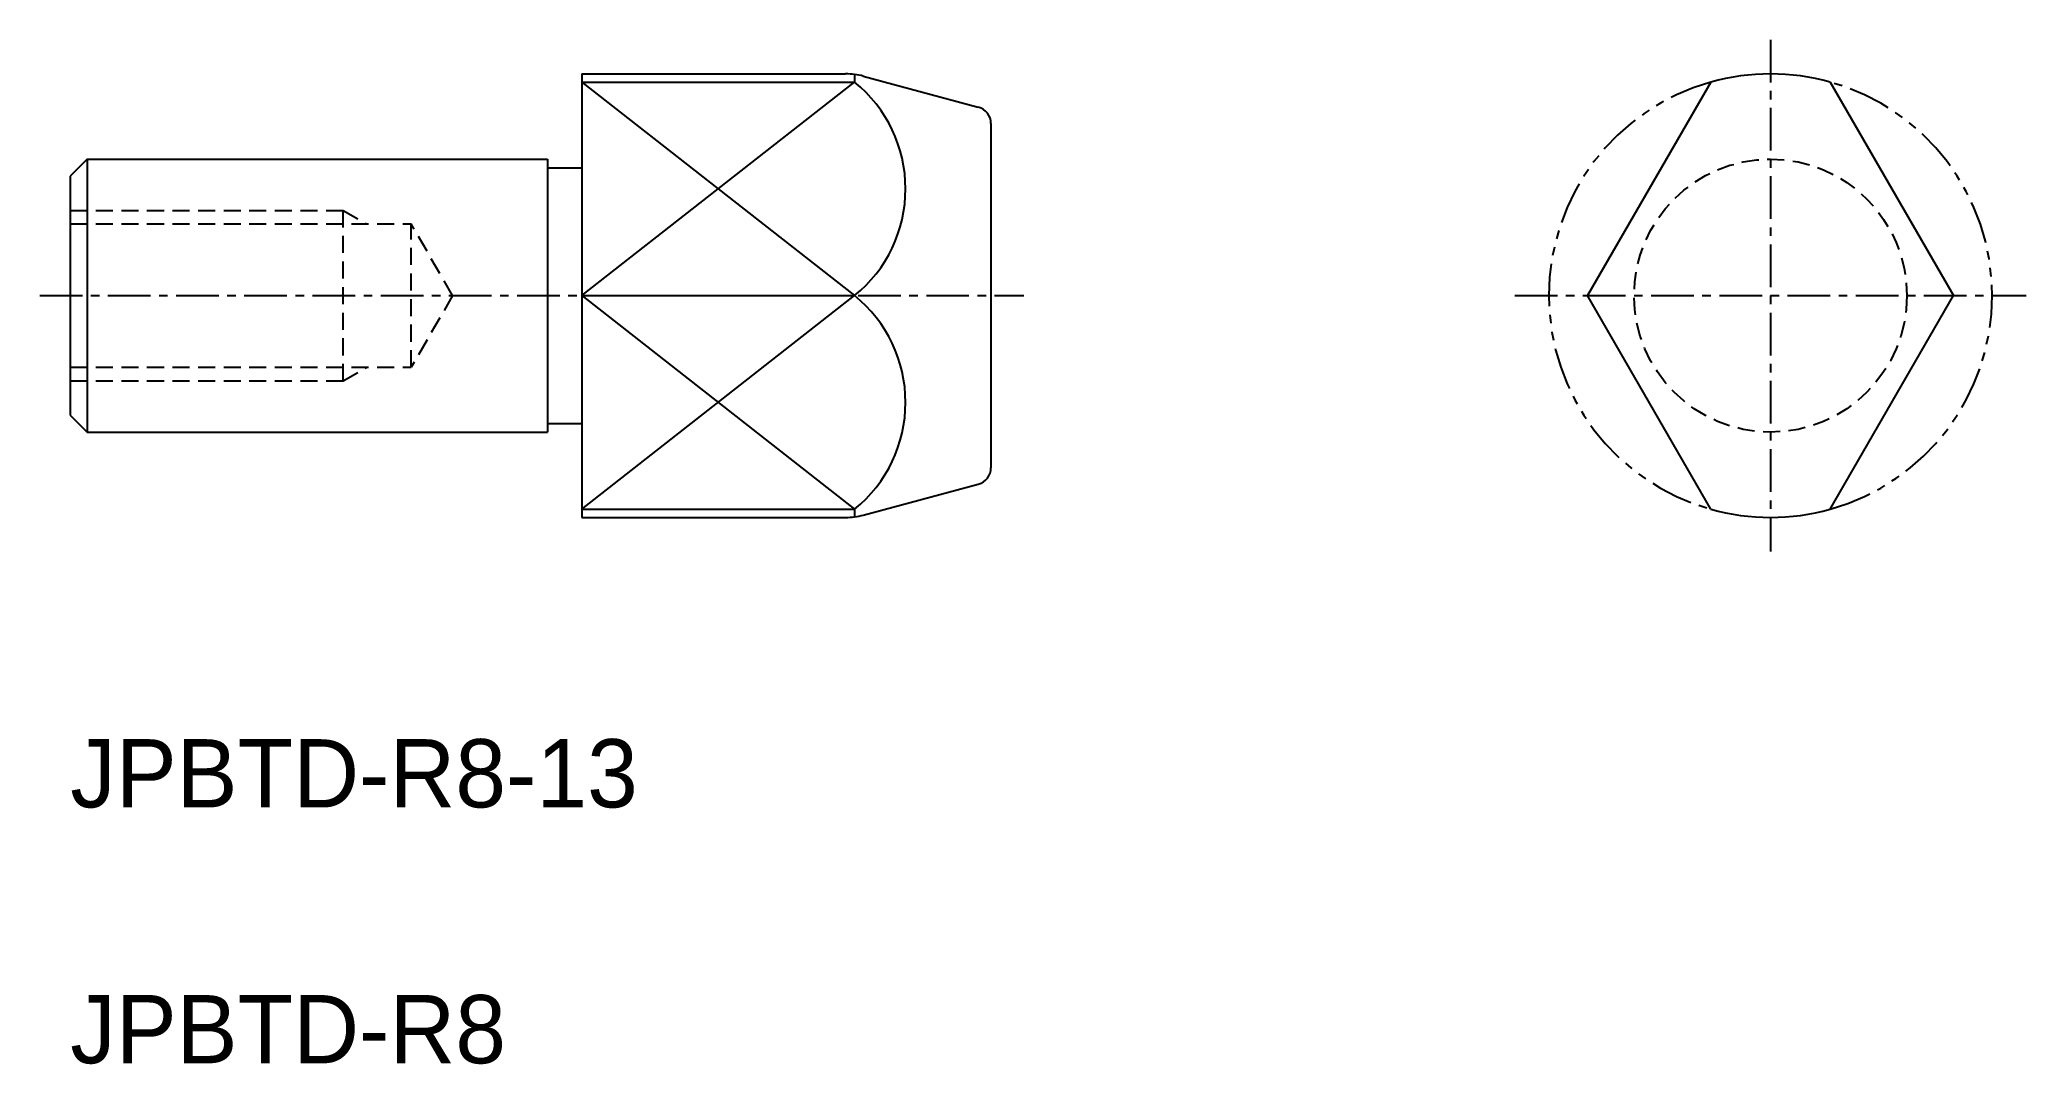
# Model space of a CAD drawing. Extents: x -1538.1 to -1479.8, y -553.7 to -523.7.
import ezdxf

# ---------------------------------------------------------------- set-up
doc = ezdxf.new("R2010")
doc.units = 0
for name, pattern in [('CENTER', [2, 1.25, -0.25, 0.25, -0.25]), ('DASHED', [0.75, 0.5, -0.25]), ('PHANTOM', [2.5, 1.25, -0.25, 0.25, -0.25, 0.25, -0.25])]:
    doc.linetypes.add(name, pattern=pattern)
doc.layers.get('0').update_dxf_attribs({"linetype": 'CONTINUOUS'})
doc.layers.add('CENTER', color=1, linetype='CENTER')

msp = doc.modelspace()

# ---------------------------------------------------------------- linework, layer by layer
at = {"linetype": 'CONTINUOUS'}
for p, q in [((-1522.173, -524.664), (-1522.173, -537.664)), ((-1522.173, -524.664), (-1514.436, -524.664)), ((-1514.173, -524.681), (-1514.173, -524.904)), ((-1510.173, -526.119), (-1510.173, -536.208)), ((-1536.673, -527.164), (-1537.173, -527.664)), ((-1536.673, -527.164), (-1523.173, -527.164)), ((-1536.673, -527.164), (-1536.673, -535.164)), ((-1523.173, -527.164), (-1523.173, -535.164)), ((-1537.173, -527.664), (-1537.173, -534.664)), ((-1523.173, -527.414), (-1522.173, -527.414)), ((-1537.173, -534.664), (-1536.673, -535.164)), ((-1536.673, -535.164), (-1523.173, -535.164)), ((-1523.173, -534.914), (-1522.173, -534.914)), ((-1522.173, -537.664), (-1514.436, -537.664)), ((-1514.173, -537.424), (-1514.173, -537.646))]:
    msp.add_line(p, q, dxfattribs=at)
for p, q in [((-1513.919, -524.732), (-1510.544, -525.636)), ((-1513.919, -537.596), (-1510.544, -536.691))]:
    msp.add_line(p, q)
at = {"color": 7, "linetype": 'CONTINUOUS'}
for p, q in [((-1522.173, -524.904), (-1514.173, -524.904)), ((-1489.062, -524.904), (-1492.676, -531.164)), ((-1485.562, -524.904), (-1481.948, -531.164)), ((-1522.173, -531.164), (-1514.173, -531.164)), ((-1489.062, -537.424), (-1492.676, -531.164)), ((-1485.562, -537.424), (-1481.948, -531.164)), ((-1522.173, -537.424), (-1514.173, -537.424))]:
    msp.add_line(p, q, dxfattribs=at)
at = {"color": 3}
for p, q in [((-1522.173, -531.164), (-1514.173, -524.904)), ((-1522.173, -524.904), (-1514.173, -531.164)), ((-1522.173, -537.424), (-1514.173, -531.164)), ((-1522.173, -531.164), (-1514.173, -537.424))]:
    msp.add_line(p, q, dxfattribs=at)
at = {"color": 3, "linetype": 'DASHED'}
for p, q in [((-1537.173, -528.664), (-1529.173, -528.664)), ((-1529.173, -528.664), (-1528.48, -529.064)), ((-1529.173, -533.664), (-1529.173, -528.664)), ((-1537.173, -529.064), (-1527.173, -529.064)), ((-1525.961, -531.164), (-1527.173, -529.064)), ((-1527.173, -533.264), (-1527.173, -529.064)), ((-1525.961, -531.164), (-1527.173, -533.264)), ((-1537.173, -533.264), (-1527.173, -533.264)), ((-1529.173, -533.664), (-1528.48, -533.264)), ((-1537.173, -533.664), (-1529.173, -533.664))]:
    msp.add_line(p, q, dxfattribs=at)
msp.add_circle((-1487.312, -531.164), 4, dxfattribs=at)
at = {"linetype": 'CONTINUOUS'}
for centre, radius, start, end in [((-1514.436, -526.664), 2, 75, 90), ((-1510.673, -526.119), 0.5, 0, 75), ((-1510.673, -536.208), 0.5, 285, 0), ((-1514.436, -535.664), 2, 270, 285)]:
    msp.add_arc(centre, radius, start, end, dxfattribs=at)
at = {"color": 7, "linetype": 'CONTINUOUS'}
for centre, radius, start, end in [((-1487.312, -531.164), 6.5, 74.3815, 105.6185), ((-1516.703, -528.034), 4.025, 308.94841, 51.05159), ((-1516.703, -534.294), 4.025, 308.94841, 51.05159), ((-1487.312, -531.164), 6.5, 254.3815, 285.6185)]:
    msp.add_arc(centre, radius, start, end, dxfattribs=at)
at = {"color": 3, "linetype": 'PHANTOM'}
for start, end in [(105.6185, 254.3815), (285.6185, 74.3815)]:
    msp.add_arc((-1487.312, -531.164), 6.5, start, end, dxfattribs=at)
at = {"layer": 'CENTER', "color": 1, "linetype": 'CENTER'}
for p, q in [((-1487.312, -523.664), (-1487.312, -538.664)), ((-1538.068, -531.164), (-1509.212, -531.164)), ((-1494.812, -531.164), (-1479.812, -531.164))]:
    msp.add_line(p, q, dxfattribs=at)

# ---------------------------------------------------------------- texts
for s, p in [('JPBTD-R8-13', (-1537.173, -546.164)), ('JPBTD-R8', (-1537.173, -553.664))]:
    msp.add_text(s, height=2).set_placement(p)

doc.saveas('drawing.dxf')
